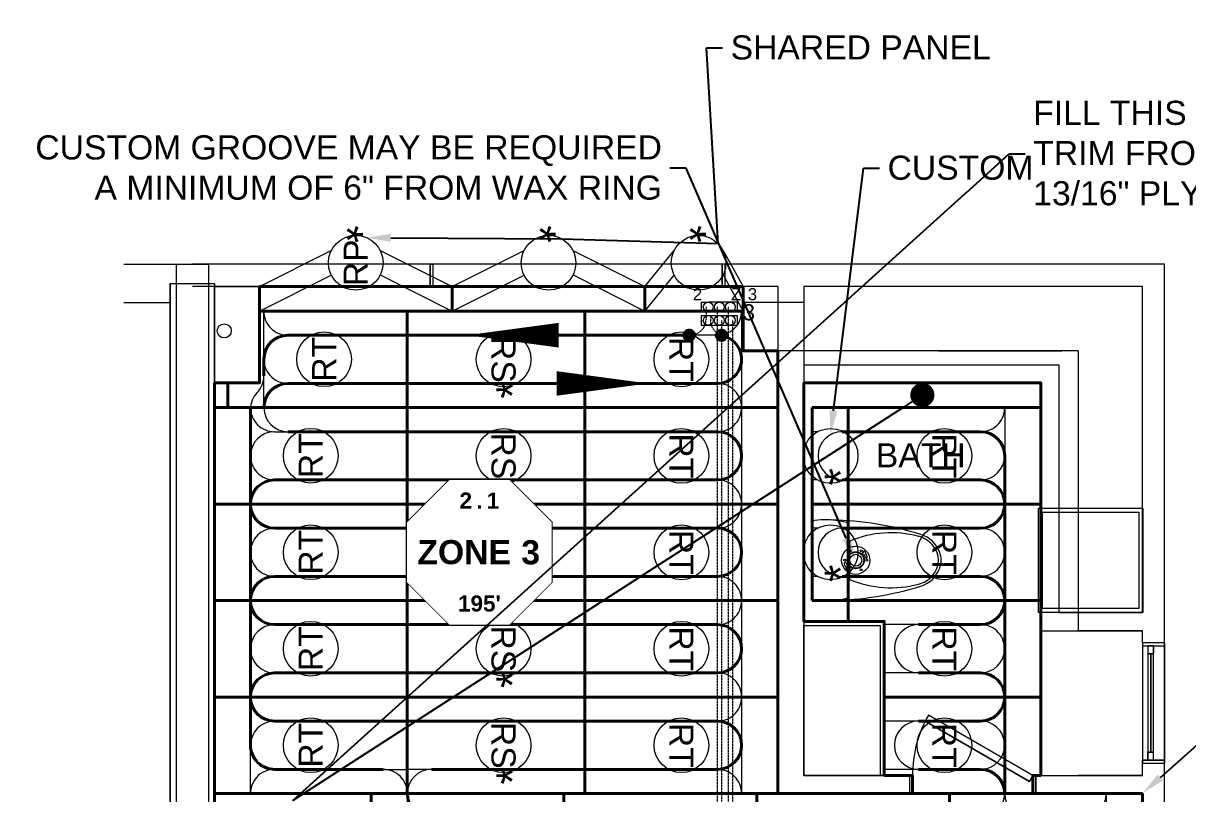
# Model space of a CAD drawing. Header units: inches. Extents: x -394 to 2550, y -2115 to -791.
# Drawn here: x 2055 to 2344.9, y -1260.4 to -1068.8 of the extents above; entities that cross this region are included whole.
import ezdxf
from ezdxf import colors
from ezdxf.entities.mleader import LeaderData, LeaderLine
from ezdxf.enums import TextEntityAlignment as Align
from ezdxf.math import Vec2, Vec3

# ---------------------------------------------------------------- set-up
doc = ezdxf.new("R2010")
doc.units = ezdxf.units.IN
doc.header["$MEASUREMENT"] = 0
doc.set_wipeout_variables(frame=1)
doc.linetypes.add('DASHED2', pattern=[0.375, 0.25, -0.125])
for name, color, linetype, lineweight in [('B_Walls', 7, 'Continuous', 13), ('R_Panel Text', 7, 'Continuous', 13), ('R_Plywood', 22, 'Continuous', 13), ('R_Straight', 204, 'Continuous', 15), ('R_Turn', 30, 'Continuous', 15), ('S_Panel Text', 7, 'Continuous', 13), ('T_Buried Point', 3, 'Continuous', 20), ('T_Buried Tubing', 3, 'DASHED2', 20), ('T_Custom Groove', 143, 'Continuous', 20), ('T_Manifold', 7, 'Continuous', 9), ('T_Tube Text', 7, 'Continuous', 13), ('T_Tubing', 6, 'Continuous', 40), ('W_Grooves', 7, 'Continuous', 5), ('W_Panel', 7, 'Continuous', 40)]:
    doc.layers.add(name, color=color, linetype=linetype, lineweight=lineweight)
for name, color, linetype in [('T_Loop Marker', 7, 'Continuous'), ('T_Return', 5, 'Continuous'), ('T_Supply', 1, 'Continuous')]:
    doc.layers.add(name, color=color, linetype=linetype)
doc.styles.add('Bold', font='arialbd.ttf')
doc.styles.get("Standard").update_dxf_attribs({"font": 'arial.ttf'})

# ---------------------------------------------------------------- blocks, each defined once
blk = doc.blocks.new('*U138')
at = {"layer": 'B_Walls', "color": 252}
for p, q in [((-2.34, 15.98), (-1.78, 15.49)), ((-2.06, 16.27), (-1.81, 16.31)), ((-1.49, 15.76), (-1.44, 15.96)), ((1.48, 12.06), (1.43, 11.86)), ((2.34, 11.84), (1.77, 12.33)), ((2.05, 11.55), (1.8, 11.51))]:
    blk.add_line(p, q, dxfattribs=at)
at = {"layer": 'B_Walls', "linetype": 'Continuous'}
for p, q in [((-9.31, 12), (9.31, 12)), ((4.78, 12.41), (-4.78, 12.41)), ((-9.81, 3), (9.81, 3))]:
    blk.add_line(p, q, dxfattribs=at)
at = {"layer": 'B_Walls'}
blk.add_lwpolyline([(-9.31, 12), (-9.82, 9.74), (-10.06, 7.54), (-10.06, 5.23), (-9.81, 3)], dxfattribs=at)
at = {"layer": 'B_Walls', "color": 252}
for centre, radius in [((0, 13.91), 3.5), ((-2.38, 15.29), 0.25), ((0, 13.91), 2.12), ((0, 13.91), 2), ((0, 13.91), 1.5), ((0, 16.66), 0.25), ((2.38, 15.29), 0.25), ((-2.38, 12.54), 0.25), ((2.38, 12.54), 0.25), ((0, 11.16), 0.25)]:
    blk.add_circle(centre, radius, dxfattribs=at)
at = {"layer": 'B_Walls'}
for centre, radius, start, end in [((0.54, 28), 7.27, 110.4524, 162.7523), ((0, 29.45), 5.72, 69.5476, 110.4524), ((-0.54, 28), 7.27, 17.2477, 69.5476), ((1.03, 27.69), 7.23, 133.1457, 165.2214), ((0, 28.79), 5.72, 46.8543, 133.1457), ((-1.03, 27.69), 7.23, 14.7786, 46.8543), ((70.97, 6.13), 81.02, 162.7523, 178.7776), ((19.92, 22.71), 26.76, 165.2214, 202.6263), ((-19.92, 22.71), 26.76, 337.3737, 14.7786), ((-70.97, 6.13), 81.02, 1.2224, 17.2477)]:
    blk.add_arc(centre, radius, start, end, dxfattribs=at)
at = {"layer": 'B_Walls', "color": 252}
for centre, radius, start, end in [((0, 13.91), 3.13, 131.1797, 138.5205), ((0, 13.92), 2.99, 106.4671, 127.0724), ((0, 13.91), 2.38, 128.8405, 138.5205), ((0, 13.91), 2.5, 106.6653, 125.0826), ((-0.79, 16.55), 0.25, 286.3637, 109.0193), ((-0.01, 13.91), 2.5, 286.6653, 305.0826), ((-0.01, 13.91), 2.38, 308.8405, 318.5205), ((-0.01, 13.91), 3.13, 311.1797, 318.5205), ((0.78, 11.27), 0.25, 106.3637, 289.0193), ((0, 13.9), 2.99, 286.4671, 307.0724)]:
    blk.add_arc(centre, radius, start, end, dxfattribs=at)
at = {"layer": 'B_Walls', "linetype": 'Continuous'}
for start, end in [(7.7399, 15.822), (350.5377, 7.7399)]:
    blk.add_arc((-10.5, 6.39), 20.59, start, end, dxfattribs=at)
blk = doc.blocks.new('R-Turn Panel Text')
at = {"layer": 'W_Panel'}
blk.add_text('RT', height=6, dxfattribs=at).set_placement((0, 0), align=Align.MIDDLE)
blk = doc.blocks.new('*U114')
at = {"layer": 'R_Turn'}
blk.add_circle((12.01, -24), 6.81, dxfattribs=at)
at = {"layer": 'W_Grooves'}
for p, q in [((0, -9), (24, -9)), ((6, -15), (6, -20.79)), ((18, -15), (18, -20.75)), ((6, -27.21), (6, -48)), ((18, -27.25), (18, -48))]:
    blk.add_line(p, q, dxfattribs=at)
for centre, radius, start, end in [((0.05, -14.95), 5.95, 70.8923, 90.5136), ((0.05, -14.95), 5.95, 48.421, 70.8923), ((0.05, -14.95), 5.95, 359.4886, 48.421), ((12, -15), 6, 131.8103, 180), ((12, -15), 6, 109.4712, 131.8103), ((12, -15), 6, 90, 109.4712), ((12, -15), 6, 0, 90), ((23.95, -14.95), 5.95, 89.4864, 180.5114)]:
    blk.add_arc(centre, radius, start, end, dxfattribs=at)
at = {"layer": 'W_Panel'}
for p, q in [((0, 0), (24, 0)), ((0, -48), (0, 0)), ((24, 0), (24, -48)), ((0, -48), (24, -48))]:
    blk.add_line(p, q, dxfattribs=at)
blk.add_blockref('R-Turn Panel Text', (12.01, -24), dxfattribs=at)
at = {"layer": 'W_Panel', "flags": 8}
blk.add_attdef('*', (20.59, -17.79), '', height=8, rotation=180, dxfattribs=at)
blk = doc.blocks.new('R-Turn Panel2')
at = {"layer": 'R_Turn'}
blk.add_circle((12.01, -24), 6.81, dxfattribs=at)
at = {"layer": 'W_Grooves'}
for p, q in [((0, -9), (24, -9)), ((6, -15), (6, -20.79)), ((18, -15), (18, -20.75)), ((6, -27.21), (6, -39)), ((18, -27.25), (18, -39))]:
    blk.add_line(p, q, dxfattribs=at)
for centre, radius, start, end in [((0.05, -14.95), 5.95, 70.8923, 90.5136), ((0.05, -14.95), 5.95, 48.421, 70.8923), ((0.05, -14.95), 5.95, 359.4886, 48.421), ((12, -15), 6, 131.8103, 180), ((12, -15), 6, 109.4712, 131.8103), ((12, -15), 6, 90, 109.4712), ((12, -15), 6, 0, 90), ((23.95, -14.95), 5.95, 89.4864, 180.5114)]:
    blk.add_arc(centre, radius, start, end, dxfattribs=at)
at = {"layer": 'W_Panel'}
for p, q in [((0, 0), (24, 0)), ((0, -48), (0, 0)), ((24, 0), (24, -39)), ((0, -48), (5.19, -48))]:
    blk.add_line(p, q, dxfattribs=at)
blk.add_lwpolyline([(5.19, -48), (5.19, -39), (24, -39)], dxfattribs=at)
blk.add_blockref('R-Turn Panel Text', (12.01, -24), dxfattribs=at)
at = {"layer": 'W_Panel', "flags": 8}
blk.add_attdef('*', (20.59, -17.79), '', height=8, rotation=180, dxfattribs=at)
blk = doc.blocks.new('R-Turn Panel1')
at = {"layer": 'R_Turn'}
blk.add_circle((12.01, -24), 6.81, dxfattribs=at)
at = {"layer": 'W_Grooves'}
for p, q in [((0, -9), (24, -9)), ((6, -15), (6, -20.79)), ((18, -15), (18, -20.75)), ((6, -27.21), (6, -39)), ((18, -27.25), (18, -39))]:
    blk.add_line(p, q, dxfattribs=at)
for centre, radius, start, end in [((0.05, -14.95), 5.95, 70.8923, 90.5136), ((0.05, -14.95), 5.95, 48.421, 70.8923), ((0.05, -14.95), 5.95, 359.4886, 48.421), ((12, -15), 6, 131.8103, 180), ((12, -15), 6, 109.4712, 131.8103), ((12, -15), 6, 90, 109.4712), ((12, -15), 6, 0, 90), ((23.95, -14.95), 5.95, 89.4864, 180.5114)]:
    blk.add_arc(centre, radius, start, end, dxfattribs=at)
at = {"layer": 'W_Panel'}
for p, q in [((0, 0), (19.5, 0)), ((0, -39), (0, 0)), ((24, -1.98), (24, -31.98)), ((0, -39), (19.5, -39))]:
    blk.add_line(p, q, dxfattribs=at)
for points in [[(24, -1.98), (19.5, -1.98), (19.5, 0)], [(19.5, -39), (19.5, -31.98), (24, -31.98)]]:
    blk.add_lwpolyline(points, dxfattribs=at)
blk.add_blockref('R-Turn Panel Text', (12.01, -24), dxfattribs=at)
at = {"layer": 'W_Panel', "flags": 8}
blk.add_attdef('*', (20.59, -17.79), '', height=8, rotation=180, dxfattribs=at)
blk = doc.blocks.new('R-Straight Panel Text')
at = {"layer": 'W_Panel'}
blk.add_text('RS', height=6, dxfattribs=at).set_placement((0, 0), align=Align.MIDDLE)
blk = doc.blocks.new('*U115')
at = {"layer": 'R_Straight'}
blk.add_circle((12.01, 24), 6.81, dxfattribs=at)
at = {"layer": 'W_Grooves'}
for p, q in [((6, 48), (6, 27.21)), ((18, 48), (18, 27.25)), ((6, 20.79), (6, 0)), ((18, 20.75), (18, 0))]:
    blk.add_line(p, q, dxfattribs=at)
at = {"layer": 'W_Panel'}
for p, q in [((0, 48), (24, 48)), ((0, 48), (0, 0)), ((24, 48), (24, 0)), ((0, 0), (24, 0))]:
    blk.add_line(p, q, dxfattribs=at)
blk.add_blockref('R-Straight Panel Text', (12.01, 24), dxfattribs=at)
at = {"layer": 'W_Panel', "flags": 8}
blk.add_attdef('*', (21.76, 30.21), '', height=8, rotation=180, dxfattribs=at)
blk = doc.blocks.new('*U169')
at = {"layer": 'R_Straight'}
blk.add_circle((12.01, 24), 6.81, dxfattribs=at)
at = {"layer": 'W_Grooves'}
for p, q in [((6, 44.27), (6, 27.21)), ((18, 44.27), (18, 27.25)), ((6, 20.79), (6, 0)), ((18, 20.75), (18, 0))]:
    blk.add_line(p, q, dxfattribs=at)
at = {"layer": 'W_Panel'}
for p, q in [((0, 44.27), (24, 44.27)), ((0, 44.27), (0, 0)), ((24, 44.27), (24, 0)), ((0, 0), (24, 0))]:
    blk.add_line(p, q, dxfattribs=at)
blk.add_blockref('R-Straight Panel Text', (12.01, 24), dxfattribs=at)
at = {"layer": 'W_Panel', "flags": 8}
blk.add_attdef('*', (21.76, 30.21), '', height=8, rotation=180, dxfattribs=at)
blk = doc.blocks.new('R-Turn Panel6')
at = {"layer": 'R_Turn'}
blk.add_circle((12.01, -24), 6.81, dxfattribs=at)
at = {"layer": 'W_Grooves'}
for p, q in [((0, -9), (24, -9)), ((6, -15), (6, -20.79)), ((18, -15), (18, -20.75)), ((6, -27.21), (6, -44.67)), ((18, -27.25), (18, -44.67))]:
    blk.add_line(p, q, dxfattribs=at)
for centre, radius, start, end in [((0.05, -14.95), 5.95, 70.8923, 90.5136), ((0.05, -14.95), 5.95, 48.421, 70.8923), ((0.05, -14.95), 5.95, 359.4886, 48.421), ((12, -15), 6, 131.8103, 180), ((12, -15), 6, 109.4712, 131.8103), ((12, -15), 6, 90, 109.4712), ((12, -15), 6, 0, 90), ((23.95, -14.95), 5.95, 89.4864, 180.5114)]:
    blk.add_arc(centre, radius, start, end, dxfattribs=at)
at = {"layer": 'W_Panel'}
for p, q in [((0, 0), (6.14, 0)), ((0, -44.67), (0, 0)), ((24, -7.87), (24, -44.67)), ((24, -44.67), (0, -44.67))]:
    blk.add_line(p, q, dxfattribs=at)
blk.add_lwpolyline([(24, -7.87), (6.14, -7.87), (6.14, 0)], dxfattribs=at)
blk.add_blockref('R-Turn Panel Text', (12.01, -24), dxfattribs=at)
at = {"layer": 'W_Panel', "flags": 8}
blk.add_attdef('*', (20.59, -17.79), '', height=8, rotation=180, dxfattribs=at)
blk = doc.blocks.new('*U155')
at = {"color": 1, "lineweight": 9}
for p, q in [((0, 0), (2.05, 0)), ((0, 0), (0, -2.43)), ((9, 0), (9, -2.42)), ((0, -2.43), (9, -2.42))]:
    blk.add_line(p, q, dxfattribs=at)
at = {"color": 1}
for p, q in [((9, 0), (4.64, 0)), ((4.64, 0), (4.64, 0)), ((4.64, 0), (2.05, 0)), ((2.05, 0), (2.05, 0))]:
    blk.add_line(p, q, dxfattribs=at)
at = {"color": 5, "lineweight": 9}
for p, q in [((0, -3.36), (8.98, -3.36)), ((0, -3.36), (0, -5.79)), ((0, -5.79), (8.98, -5.79)), ((8.98, -3.36), (8.98, -5.79))]:
    blk.add_line(p, q, dxfattribs=at)
at = {"color": 3, "lineweight": 9}
for points in [[(1.26, -1.21), (1.26, -1.21)], [(4.01, -1.21), (4.01, -1.21)], [(6.76, -1.21), (6.76, -1.21)], [(2.33, -4.58), (2.33, -4.58)], [(5.08, -4.58), (5.08, -4.58)], [(7.83, -4.57), (7.83, -4.57)]]:
    blk.add_lwpolyline(points, dxfattribs=at)
at = {"color": 1}
for centre in [(7.29, -1.21), (1.79, -1.21), (4.54, -1.21)]:
    blk.add_circle(centre, 1.21, dxfattribs=at)
at = {"color": 5}
for centre in [(1.79, -4.58), (4.54, -4.58), (7.29, -4.57)]:
    blk.add_circle(centre, 1.21, dxfattribs=at)
at = {"color": 6}
blk.add_text('Z:', height=3, dxfattribs=at).set_placement((7.48, 0.46))
at = {"color": 83}
blk.add_attdef('MAN#', (-2.02, 0.46), '', height=3, dxfattribs=at)
at = {"color": 6}
blk.add_attdef('ZONE', (11.65, 0.46), '', height=3, dxfattribs=at)
at = {"color": 0, "flags": 1}
blk.add_attdef('GPM', text='', height=4, dxfattribs=at).set_placement((-3.63, -2.87), align=Align.MIDDLE_RIGHT)
at = {"color": 0}
blk.add_attdef('PORTS', (10.35, -4.55), '', height=4, dxfattribs=at)
blk = doc.blocks.new('MARKER')
at = {"layer": 'T_Loop Marker'}
blk.add_lwpolyline([(25.46, 36), (10.54, 36), (0, 25.46), (0, 10.54), (10.54, 0), (25.46, 0), (36, 10.54), (36, 25.46)], close=True, dxfattribs=at)
at = {"layer": 'T_Loop Marker', "style": 'Bold', "flags": 1}
for tag, p in [('ROOM', (17.52, -3.66)), ('LENGTH', (18, -12.74)), ('LENGTH_ADD', (18, -18.74))]:
    blk.add_attdef(tag, text='', height=4, dxfattribs=at).set_placement(p, align=Align.MIDDLE_CENTER)
blk.add_wipeout([(25.46, 36), (10.54, 36), (0, 25.46), (0, 10.54), (10.54, 0), (25.46, 0), (36, 10.54), (36, 25.46)]).dxf.layer = 'T_Loop Marker'
at = {"layer": 'T_Loop Marker', "insert": (18, 30.84), "char_height": 4, "width": 4.1485, "attachment_point": 5}
blk.add_mtext('{\\fArial|b1|i0|c0|p34;.}', dxfattribs=at)
at = {"layer": 'T_Loop Marker', "insert": (25.83, 18), "char_height": 6, "attachment_point": 6, "style": 'Bold'}
blk.add_mtext_dynamic_manual_height_columns('ZONE', width=6.1304, gutter_width=30, heights=[0], dxfattribs=at)
at = {"layer": 'T_Loop Marker', "style": 'Bold'}
for tag, p in [('MANIFOLD', (14.61, 30.87)), ('LOOP', (21.36, 30.87)), ('LENGTH_DISPLAY', (18, 5.26))]:
    blk.add_attdef(tag, text='', height=4, dxfattribs=at).set_placement(p, align=Align.MIDDLE_CENTER)
blk.add_attdef('ZONE', text='', height=6, dxfattribs=at).set_placement((28.42, 18), align=Align.MIDDLE_LEFT)
blk = doc.blocks.new('ASTERISK')
blk.add_text('*', height=7.97, rotation=180).set_placement((2.37, 6.49))
blk = doc.blocks.new('*U157')
at = {"layer": 'R_Straight'}
blk.add_circle((12.01, 4.6), 6.81, dxfattribs=at)
at = {"layer": 'W_Grooves'}
for p, q in [((6, 8.95), (6, 7.8)), ((18, 8.95), (18, 7.84)), ((6, 1.39), (6, 0)), ((18, 1.35), (18, 0))]:
    blk.add_line(p, q, dxfattribs=at)
at = {"layer": 'W_Panel'}
for p, q in [((0, 8.95), (24.01, 8.95)), ((0, 8.95), (0, 0)), ((24.01, 8.95), (24.01, 0)), ((0, 0), (24.01, 0))]:
    blk.add_line(p, q, dxfattribs=at)
blk.add_blockref('ASTERISK', (17.03, 4.61), dxfattribs=at)
blk = doc.blocks.new('WB-R Plywood Text')
at = {"layer": 'W_Panel'}
blk.add_text('RP', height=6, dxfattribs=at).set_placement((0, 0), align=Align.MIDDLE)
blk = doc.blocks.new('*U160')
at = {"layer": 'R_Plywood'}
for p, q in [((-24, 0), (-15.04, -17.91)), ((-17.86, 0), (-8.95, -17.91)), ((-15, -30.11), (-24, -48)), ((-8.95, -30.09), (-17.86, -48))]:
    blk.add_line(p, q, dxfattribs=at)
blk.add_circle((-11.99, -24), 6.81, dxfattribs=at)
at = {"layer": 'W_Panel'}
for p, q in [((-24, 0), (-17.86, 0)), ((-24, 0), (-24, -48)), ((-17.86, 0), (-17.86, -48)), ((-24, -48), (-17.86, -48))]:
    blk.add_line(p, q, dxfattribs=at)
blk.add_blockref('WB-R Plywood Text', (-11.99, -24), dxfattribs=at)
at = {"layer": 'W_Panel', "flags": 8}
blk.add_attdef('*', (-2.71, -17.79), '', height=8, rotation=180, dxfattribs=at)
blk = doc.blocks.new('*U161')
at = {"layer": 'R_Plywood'}
for p, q in [((-24, 0), (-15.04, -17.91)), ((-17.86, 0), (-8.95, -17.91)), ((-15, -30.11), (-24, -48)), ((-8.95, -30.09), (-17.86, -48))]:
    blk.add_line(p, q, dxfattribs=at)
blk.add_circle((-11.99, -24), 6.81, dxfattribs=at)
at = {"layer": 'W_Panel'}
for p, q in [((-24, 0), (-17.86, 0)), ((-24, 0), (-24, -48)), ((-17.86, 0), (-17.86, -48)), ((-24, -48), (-17.86, -48))]:
    blk.add_line(p, q, dxfattribs=at)
blk.add_blockref('ASTERISK', (-5.04, -24.32), dxfattribs=at)
blk = doc.blocks.new('*U162')
at = {"layer": 'R_Plywood'}
for p, q in [((-24, -10.62), (-15.04, -17.91)), ((-17.86, -10.62), (-8.95, -17.91)), ((-15, -30.11), (-24, -35.06)), ((-8.95, -30.09), (-17.86, -35.06))]:
    blk.add_line(p, q, dxfattribs=at)
blk.add_circle((-11.99, -24), 6.81, dxfattribs=at)
at = {"layer": 'W_Panel'}
for p, q in [((-24, -10.62), (-17.86, -10.62)), ((-24, -10.62), (-24, -35.06)), ((-17.86, -10.62), (-17.86, -35.06)), ((-24, -35.06), (-17.86, -35.06))]:
    blk.add_line(p, q, dxfattribs=at)
blk.add_blockref('ASTERISK', (-5.04, -24.32), dxfattribs=at)
blk = doc.blocks.new('_Dot')
at = {"color": 0, "linetype": 'ByBlock', "lineweight": -2}
blk.add_line((-0.5, 0), (-1, 0), dxfattribs=at)
at = {"color": 0, "linetype": 'ByBlock', "const_width": 0.5}
blk.add_lwpolyline([(-0.25, 0, 1), (0.25, 0, 1)], format="xyb", close=True, dxfattribs=at)
blk = doc.blocks.new('R-Turn Panel9')
at = {"layer": 'R_Turn'}
blk.add_circle((12.01, -24), 6.81, dxfattribs=at)
at = {"layer": 'W_Grooves'}
for p, q in [((0, -9), (24, -9)), ((6, -15), (6, -20.79)), ((18, -15), (18, -20.75)), ((6, -27.21), (6, -48)), ((18, -27.25), (18, -48))]:
    blk.add_line(p, q, dxfattribs=at)
for centre, radius, start, end in [((0.05, -14.95), 5.95, 70.8923, 90.5136), ((0.05, -14.95), 5.95, 48.421, 70.8923), ((0.05, -14.95), 5.95, 359.4886, 48.421), ((12, -15), 6, 131.8103, 180), ((12, -15), 6, 109.4712, 131.8103), ((12, -15), 6, 90, 109.4712), ((12, -15), 6, 0, 90), ((23.95, -14.95), 5.95, 89.4864, 180.5114)]:
    blk.add_arc(centre, radius, start, end, dxfattribs=at)
at = {"layer": 'W_Panel'}
for p, q in [((9.86, 0), (24, 0)), ((24, 0), (24, -48)), ((0, -48), (0, -8.64)), ((0, -48), (24, -48))]:
    blk.add_line(p, q, dxfattribs=at)
blk.add_blockref('R-Turn Panel Text', (12.01, -24), dxfattribs=at)
at = {"layer": 'W_Panel', "flags": 8}
blk.add_attdef('*', (20.59, -17.79), '', height=8, rotation=180, dxfattribs=at)
blk = doc.blocks.new('LS')
at = {"layer": 'T_Supply'}
blk.add_lwpolyline([(0, 0, 0, 4.08, 0), (15.19, 0, 4.08, 4.08, 0)], format="xyseb", dxfattribs=at)
blk = doc.blocks.new('*U148')
at = {"layer": 'T_Supply', "xscale": 1.5, "yscale": 1.5, "zscale": 1.5}
blk.add_blockref('LS', (0, 0), dxfattribs=at)
blk = doc.blocks.new('LR')
at = {"layer": 'T_Return'}
blk.add_lwpolyline([(0, 0, 0, 4.08, 0), (15.19, 0, 4.08, 4.08, 0)], format="xyseb", dxfattribs=at)
blk = doc.blocks.new('*U151')
at = {"layer": 'T_Return', "xscale": 1.5, "yscale": 1.5, "zscale": 1.5}
blk.add_blockref('LR', (0, 0), dxfattribs=at)
blk = doc.blocks.new('Bury Point')
at = {"layer": 'T_Buried Tubing'}
h = blk.add_hatch(color=256, dxfattribs=at)
edge = h.paths.add_edge_path()
edge.add_arc((0, 0), 1.5, 0, 360)
blk.add_circle((0, 0), 1.5, dxfattribs=at)

msp = doc.modelspace()

# ---------------------------------------------------------------- hatches: boundary and pattern name
at = {"layer": 'B_Walls'}
msp.add_hatch(color=256, dxfattribs=at).paths.add_polyline_path([(2110.23, -1158.49), (2110.18, -1158.4), (2110.27, -1158.45)])

# ---------------------------------------------------------------- linework, layer by layer
for p, q in [((2079.99, -1128.75), (2097.09, -1128.75)), ((2093.09, -1128.75), (2101.09, -1128.75)), ((2093.09, -1560.42), (2093.09, -1128.75)), ((2093.09, -1128.75), (2101.09, -1128.75)), ((2093.09, -1560.42), (2093.09, -1128.75)), ((2156.24, -1128.75), (2097.09, -1128.75)), ((2101.09, -1128.75), (2101.09, -1560.42)), ((2101.09, -1128.75), (2101.09, -1560.42)), ((2229.74, -1128.75), (2156.24, -1128.75)), ((2156.24, -1128.75), (2156.99, -1128.75)), ((2156.99, -1128.75), (2156.24, -1128.75)), ((2156.24, -1128.75), (2156.24, -1134.25)), ((2156.24, -1134.25), (2156.24, -1128.75)), ((2156.99, -1134.25), (2156.99, -1128.75)), ((2156.99, -1134.25), (2156.99, -1128.75)), ((2229.74, -1128.75), (2228.99, -1128.75)), ((2228.99, -1134.25), (2228.99, -1128.75)), ((2229.74, -1128.75), (2228.99, -1128.75)), ((2228.99, -1128.75), (2228.99, -1134.25)), ((2339.09, -1128.75), (2229.74, -1128.75)), ((2229.74, -1134.25), (2229.74, -1128.75)), ((2229.74, -1134.25), (2229.74, -1128.75)), ((2339.09, -1222.89), (2339.09, -1128.75)), ((2091.54, -1133.5), (2102.54, -1133.5)), ((2091.54, -1560.42), (2091.54, -1133.5)), ((2091.54, -1133.5), (2091.54, -1560.42)), ((2102.54, -1133.5), (2102.54, -1554.92)), ((2102.54, -1133.5), (2102.54, -1478.17)), ((2156.24, -1134.25), (2097.09, -1134.25)), ((2102.54, -1158.25), (2102.54, -1134.25)), ((2102.54, -1134.25), (2113.74, -1134.25)), ((2113.74, -1134.25), (2113.74, -1142.57)), ((2229.74, -1134.25), (2156.24, -1134.25)), ((2156.24, -1134.25), (2156.99, -1134.25)), ((2156.24, -1134.25), (2156.99, -1134.25)), ((2229.74, -1134.25), (2228.99, -1134.25)), ((2228.99, -1134.25), (2229.74, -1134.25)), ((2242.81, -1134.25), (2229.74, -1134.25)), ((2234.18, -1134.25), (2234.18, -1138.25)), ((2234.18, -1135.25), (2234.18, -1150.25)), ((2242.81, -1134.25), (2242.81, -1260.39)), ((2249.31, -1134.25), (2249.31, -1255.89)), ((2333.59, -1134.25), (2249.31, -1134.25)), ((2333.59, -1215.39), (2333.59, -1134.25)), ((2079.99, -1138.25), (2091.54, -1138.25)), ((2249.31, -1138.25), (2234.18, -1138.25)), ((2113.74, -1142.57), (2113.74, -1142.57)), ((2113.74, -1142.57), (2113.74, -1158.25)), ((2317.59, -1150.25), (2234.18, -1150.25)), ((2282.81, -1150.25), (2313.51, -1150.25)), ((2317.59, -1150.25), (2317.59, -1219.89)), ((2249.31, -1153.75), (2312.81, -1153.75)), ((2312.81, -1153.75), (2312.81, -1215.39)), ((2113.74, -1158.25), (2102.54, -1158.25)), ((2110.23, -1158.49), (2110.18, -1158.4)), ((2110.18, -1158.4), (2110.27, -1158.45)), ((2110.27, -1158.45), (2110.23, -1158.49)), ((2249.31, -1158.25), (2308.31, -1158.25)), ((2308.31, -1158.25), (2308.31, -1219.89)), ((2307.71, -1189.4), (2333.71, -1189.4)), ((2307.71, -1215.4), (2307.71, -1189.4)), ((2307.71, -1189.4), (2333.71, -1189.4)), ((2307.71, -1215.4), (2307.71, -1189.4)), ((2308.71, -1190.4), (2332.71, -1190.4)), ((2308.71, -1214.4), (2308.71, -1190.4)), ((2332.71, -1190.4), (2332.71, -1214.4)), ((2333.71, -1189.4), (2333.71, -1215.4)), ((2333.71, -1189.4), (2333.71, -1215.4)), ((2332.71, -1214.4), (2308.71, -1214.4)), ((2249.31, -1217.58), (2269.31, -1217.58)), ((2269.31, -1217.58), (2269.31, -1255.89)), ((2333.71, -1215.4), (2307.71, -1215.4)), ((2333.71, -1215.4), (2307.71, -1215.4)), ((2312.81, -1215.39), (2333.59, -1215.39)), ((2249.31, -1255.89), (2249.31, -1218.58)), ((2249.31, -1218.58), (2268.31, -1218.58)), ((2268.31, -1218.58), (2268.31, -1255.89)), ((2308.31, -1219.89), (2333.59, -1219.89)), ((2308.31, -1219.89), (2308.31, -1255.89)), ((2333.59, -1219.89), (2317.59, -1219.89)), ((2333.59, -1222.89), (2333.59, -1219.89)), ((2333.59, -1222.89), (2333.59, -1252.89)), ((2333.59, -1222.89), (2333.59, -1223.64)), ((2333.59, -1222.89), (2333.59, -1223.64)), ((2339.09, -1222.89), (2333.59, -1222.89)), ((2339.09, -1222.89), (2339.09, -1252.89)), ((2339.09, -1222.89), (2339.09, -1223.64)), ((2339.09, -1223.64), (2339.09, -1222.89)), ((2333.59, -1223.64), (2339.09, -1223.64)), ((2333.59, -1223.64), (2339.09, -1223.64)), ((2334.96, -1223.64), (2334.96, -1225.64)), ((2334.96, -1223.64), (2334.96, -1225.64)), ((2336.34, -1223.64), (2334.96, -1223.64)), ((2334.96, -1223.64), (2336.34, -1223.64)), ((2334.96, -1225.64), (2334.96, -1250.14)), ((2336.34, -1225.64), (2334.96, -1225.64)), ((2334.96, -1225.64), (2336.34, -1225.64)), ((2334.96, -1225.64), (2336.34, -1225.64)), ((2335.62, -1225.64), (2335.62, -1250.14)), ((2335.62, -1225.64), (2335.62, -1250.14)), ((2335.67, -1225.64), (2335.62, -1225.64)), ((2335.67, -1225.64), (2335.67, -1250.14)), ((2335.67, -1250.14), (2335.67, -1225.64)), ((2336.34, -1223.64), (2336.34, -1225.64)), ((2336.34, -1225.64), (2336.34, -1223.64)), ((2336.34, -1250.14), (2336.34, -1225.64)), ((2280.36, -1240.89), (2279.48, -1242.41)), ((2280.36, -1240.89), (2279.48, -1242.41)), ((2305.46, -1257.41), (2279.48, -1242.41)), ((2279.48, -1242.41), (2305.46, -1257.41)), ((2306.34, -1255.89), (2280.36, -1240.89)), ((2306.34, -1255.89), (2280.36, -1240.89)), ((2333.59, -1252.89), (2333.59, -1252.14)), ((2333.59, -1252.14), (2339.09, -1252.14)), ((2333.59, -1252.14), (2333.59, -1252.89)), ((2339.09, -1252.14), (2333.59, -1252.14)), ((2334.96, -1250.14), (2336.34, -1250.14)), ((2334.96, -1252.14), (2334.96, -1250.14)), ((2334.96, -1250.14), (2336.34, -1250.14)), ((2334.96, -1250.14), (2334.96, -1252.14)), ((2336.34, -1250.14), (2334.96, -1250.14)), ((2334.96, -1252.14), (2336.34, -1252.14)), ((2334.96, -1252.14), (2336.34, -1252.14)), ((2335.62, -1250.14), (2335.67, -1250.14)), ((2336.34, -1252.14), (2336.34, -1250.14)), ((2336.34, -1252.14), (2336.34, -1250.14)), ((2339.09, -1252.89), (2339.09, -1252.14)), ((2339.09, -1252.89), (2339.09, -1252.14)), ((2333.59, -1255.89), (2333.59, -1252.89)), ((2333.59, -1252.89), (2339.09, -1252.89)), ((2339.09, -1336.66), (2339.09, -1252.89)), ((2249.31, -1255.89), (2275.59, -1255.89)), ((2268.31, -1255.89), (2249.31, -1255.89)), ((2269.31, -1255.89), (2249.31, -1255.89)), ((2275.59, -1255.89), (2276.34, -1255.89)), ((2276.34, -1255.89), (2275.59, -1255.89)), ((2275.59, -1255.89), (2275.59, -1260.39)), ((2275.59, -1255.89), (2275.59, -1260.39)), ((2276.34, -1255.89), (2276.34, -1260.39)), ((2276.34, -1260.39), (2276.34, -1255.89)), ((2306.34, -1255.89), (2305.46, -1257.41)), ((2305.46, -1257.41), (2306.34, -1255.89)), ((2307.09, -1255.89), (2306.34, -1255.89)), ((2306.34, -1255.89), (2306.34, -1260.39)), ((2307.09, -1255.89), (2306.34, -1255.89)), ((2306.34, -1255.89), (2306.34, -1260.39)), ((2307.09, -1255.89), (2333.59, -1255.89)), ((2307.09, -1260.39), (2307.09, -1255.89)), ((2307.09, -1255.89), (2307.09, -1260.39)), ((2333.59, -1255.89), (2317.59, -1255.89)), ((2242.81, -1260.39), (2275.59, -1260.39)), ((2275.59, -1260.39), (2276.34, -1260.39)), ((2275.59, -1260.39), (2276.34, -1260.39)), ((2307.09, -1260.39), (2306.34, -1260.39)), ((2306.34, -1260.39), (2307.09, -1260.39)), ((2307.09, -1260.39), (2333.59, -1260.39)), ((2333.59, -1336.66), (2333.59, -1260.39))]:
    msp.add_line(p, q, dxfattribs=at)
at = {"layer": 'B_Walls', "extrusion": (0, 0, -1)}
for p, q in [((2333.59, -1222.89), (2333.59, -1252.89)), ((2339.09, -1222.89), (2333.59, -1222.89)), ((2339.09, -1252.89), (2339.09, -1222.89)), ((2333.59, -1252.89), (2339.09, -1252.89))]:
    msp.add_line(p, q, dxfattribs=at)
at = {"layer": 'B_Walls'}
msp.add_circle((2104.99, -1145.32), 1.75, dxfattribs=at)
msp.add_circle((2104.99, -1145.32), 1.75, dxfattribs=at)
msp.add_arc((2306.34, -1255.89), 30, 150, 180, dxfattribs=at)
at = {"layer": 'T_Custom Groove'}
for centre, start, end in [((2108.87, -1156.51), 316.2731, 0), ((2117.54, -1164.81), 136.2731, 180), ((2120.87, -1164.39), 180, 270), ((2258.85, -1176.39), 90, 270), ((2258.85, -1200.39), 90, 270), ((2277.85, -1224.39), 90, 270), ((2277.85, -1248.39), 90, 270), ((2144.59, -1260.39), 359.4964, 89.9981), ((2156.59, -1260.39), 90, 180), ((2293.31, -1260.39), 270, 0), ((2305.31, -1260.39), 180, 270)]:
    msp.add_arc(centre, 6, start, end, dxfattribs=at)
at = {"layer": 'T_Tubing', "color": 116}
for p, q in [((2120.87, -1146.39), (2220.96, -1146.39)), ((2114.87, -1156.51), (2114.87, -1152.39)), ((2227.81, -1158.39), (2120.87, -1158.39)), ((2111.54, -1248.39), (2111.54, -1164.81)), ((2120.87, -1170.39), (2227.81, -1170.39)), ((2258.85, -1170.39), (2293.31, -1170.39)), ((2299.31, -1176.39), (2299.31, -1260.39)), ((2227.81, -1182.39), (2117.54, -1182.39)), ((2293.31, -1182.39), (2258.85, -1182.39)), ((2117.54, -1194.39), (2227.81, -1194.39)), ((2258.85, -1194.39), (2293.31, -1194.39)), ((2227.81, -1206.39), (2117.54, -1206.39)), ((2293.31, -1206.39), (2258.85, -1206.39)), ((2117.54, -1218.39), (2227.81, -1218.39)), ((2277.85, -1218.39), (2293.31, -1218.39)), ((2227.81, -1230.39), (2117.54, -1230.39)), ((2293.31, -1230.39), (2277.85, -1230.39)), ((2117.54, -1242.39), (2227.81, -1242.39)), ((2277.85, -1242.39), (2293.31, -1242.39)), ((2144.59, -1254.39), (2117.58, -1254.39)), ((2227.81, -1254.39), (2156.59, -1254.39)), ((2293.31, -1254.39), (2277.85, -1254.39)), ((2150.59, -1260.39), (2150.59, -1260.39)), ((2299.31, -1260.39), (2299.31, -1260.39))]:
    msp.add_line(p, q, dxfattribs=at)
for centre, start, end in [((2120.87, -1152.39), 90, 180), ((2227.81, -1152.39), 270, 77.028), ((2120.87, -1164.39), 90, 180), ((2227.81, -1176.39), 270, 90), ((2293.31, -1176.39), 0, 90), ((2117.54, -1188.39), 90, 270), ((2293.31, -1188.39), 270, 90), ((2227.81, -1200.39), 270, 90), ((2117.54, -1212.39), 90, 270), ((2293.31, -1212.39), 270, 90), ((2227.81, -1224.39), 270, 90), ((2117.54, -1236.39), 90, 270), ((2293.31, -1236.39), 270, 90), ((2227.81, -1248.39), 270, 90), ((2117.54, -1248.39), 180.0011, 270.4149), ((2293.31, -1260.39), 0, 90), ((2156.59, -1260.39), 180, 270)]:
    msp.add_arc(centre, 6, start, end, dxfattribs=at)
at = {"layer": 'W_Panel'}
msp.add_lwpolyline([(2102.54, -1260.39), (2141.59, -1260.39), (2141.59, -1263.92), (2102.54, -1263.92)], close=True, dxfattribs=at)

# ---------------------------------------------------------------- block references
at = {"layer": 'B_Walls', "rotation": 270}
msp.add_blockref('*U138', (2248.31, -1202.38), dxfattribs=at)
at = {"layer": 'T_Manifold', "lineweight": 20}
msp.add_blockref('*U155', (2223.7, -1138.14), dxfattribs=at).add_auto_attribs({'ZONE': '3', 'MAN#': '2', 'PORTS': '3'})
at = {"layer": 'W_Panel'}
for name, p, rotation in [('R-Turn Panel6', (2105.87, -1164.39), 90), ('R-Turn Panel9', (2242.81, -1140.39), 270), ('*U114', (2102.54, -1188.39), 90), ('*U114', (2242.81, -1164.39), 270), ('*U114', (2308.31, -1164.39), 270), ('*U114', (2102.54, -1212.39), 90), ('*U114', (2242.81, -1188.39), 270), ('*U114', (2308.31, -1188.39), 270), ('*U114', (2102.54, -1236.39), 90), ('*U114', (2242.81, -1212.39), 270), ('R-Turn Panel2', (2308.31, -1212.39), 270), ('*U114', (2102.54, -1260.39), 90), ('*U114', (2242.81, -1236.39), 270), ('R-Turn Panel1', (2308.31, -1236.39), 270), ('*U114', (2141.59, -1284.39), 90), ('*U115', (2189.59, -1260.39), 270), ('*U115', (2237.59, -1260.39), 270), ('*U114', (2333.59, -1260.39), 270)]:
    msp.add_blockref(name, p, dxfattribs=dict(at, rotation=rotation))
ref = msp.add_blockref('*U169', (2150.54, -1140.39), dxfattribs=dict(at, rotation=270))
ref.add_attrib('*', '*', (2180.75, -1162.15), dxfattribs={"height": 8, "rotation": 90})
ref = msp.add_blockref('*U169', (2150.54, -1164.39), dxfattribs=dict(at, rotation=270))
ref.add_attrib('*', '*', (2180.75, -1186.15), dxfattribs={"height": 8, "rotation": 90})
ref = msp.add_blockref('*U169', (2150.54, -1188.39), dxfattribs=dict(at, rotation=270))
ref.add_attrib('*', '*', (2180.75, -1210.15), dxfattribs={"height": 8, "rotation": 90})
ref = msp.add_blockref('*U169', (2150.54, -1212.39), dxfattribs=dict(at, rotation=270))
ref.add_attrib('*', '*', (2180.75, -1234.15), dxfattribs={"height": 8, "rotation": 90})
ref = msp.add_blockref('*U169', (2150.54, -1236.39), dxfattribs=dict(at, rotation=270))
ref.add_attrib('*', '*', (2180.75, -1258.15), dxfattribs={"height": 8, "rotation": 90})

# ---------------------------------------------------------------- texts
at = {"layer": 'B_Walls'}
msp.add_text('BATH', height=6, dxfattribs=at).set_placement((2267.23, -1179.27))

# ---------------------------------------------------------------- next in the draw order: block references
at = {"layer": 'T_Tubing'}
msp.add_blockref('MARKER', (2150.54, -1218.39), dxfattribs=at).add_auto_attribs({'LENGTH_DISPLAY': "195'", 'LOOP': '1', 'MANIFOLD': '2', 'ZONE': '3'})

# ---------------------------------------------------------------- next in the draw order: leaders
at = {"layer": 'T_Tube Text'}
ml = msp.add_multileader_mtext('Standard', dxfattribs=at)
ml.set_content('CUSTOM GROOVE TYP.', color=256)
ml.set_leader_properties()
ml.build(insert=Vec2(0, 0))
ml.multileader.update_dxf_attribs({"text_left_attachment_type": 2, "text_right_attachment_type": 2, "dogleg_length": 4, "arrow_head_size": 6})
ctx = ml.context
ctx.base_point, ctx.char_height, ctx.arrow_head_size, ctx.plane_origin = Vec3(2268.15, -1104.83), 6, 6, Vec3(2360.85, -1105.99)
ctx.left_attachment, ctx.right_attachment = 2, 2
notes = []
notes.append((ctx, [(1, (1, 1, 0), (2264.15, -1104.83), (1, 0), 4, [(0, [(2255.94, -1171.14)], 0, [])])]))
ctx.mtext.insert, ctx.mtext.flow_direction = Vec3(2270.15, -1101.72), 5
ctx.mtext.has_bg_fill, ctx.mtext.bg_color, ctx.mtext.bg_scale_factor, ctx.mtext.bg_transparency, ctx.mtext.use_window_bg_color = 1, -1023410167, 1.5, 0, 1
for ctx, leaders in notes:
    for number, flags, end, landing, length, lines in leaders:
        leader = LeaderData()
        leader.index, (leader.has_last_leader_line, leader.has_dogleg_vector, leader.attachment_direction) = number, flags
        leader.last_leader_point, leader.dogleg_vector, leader.dogleg_length = Vec3(end), Vec3(landing), length
        for number, points, colour, breaks in lines:
            line = LeaderLine()
            line.index, line.vertices, line.color, line.breaks = number, Vec3.list(points), colors.encode_raw_color(colour), breaks
            leader.lines.append(line)
        ctx.leaders.append(leader)

# ---------------------------------------------------------------- next in the draw order: leaders
ml = msp.add_multileader_mtext('Standard', dxfattribs=at)
ml.set_content('CUSTOM GROOVE MAY BE REQUIRED\\PA MINIMUM OF 6" FROM WAX RING', color=256)
ml.set_leader_properties()
ml.build(insert=Vec2(0, 0))
ml.multileader.update_dxf_attribs({"text_left_attachment_type": 2, "text_right_attachment_type": 2, "dogleg_length": 4, "arrow_head_size": 6})
ctx = ml.context
ctx.base_point, ctx.char_height, ctx.arrow_head_size, ctx.plane_origin = Vec3(2056.82, -1104.83), 6, 6, Vec3(2028.73, -1186.57)
ctx.left_attachment, ctx.right_attachment, ctx.text_align_type = 2, 2, 2
notes = []
notes.append((ctx, [(1, (1, 1, 0), (2219.97, -1104.83), (-1, 0), 4, [(0, [(2262.23, -1202.38)], 0, [])])]))
ctx.mtext.insert, ctx.mtext.alignment, ctx.mtext.flow_direction = Vec3(2213.97, -1096.67), 3, 5
ctx.mtext.has_bg_fill, ctx.mtext.bg_color, ctx.mtext.bg_scale_factor, ctx.mtext.bg_transparency, ctx.mtext.use_window_bg_color = 1, -1023410167, 1.5, 0, 1
for ctx, leaders in notes:
    for number, flags, end, landing, length, lines in leaders:
        leader = LeaderData()
        leader.index, (leader.has_last_leader_line, leader.has_dogleg_vector, leader.attachment_direction) = number, flags
        leader.last_leader_point, leader.dogleg_vector, leader.dogleg_length = Vec3(end), Vec3(landing), length
        for number, points, colour, breaks in lines:
            line = LeaderLine()
            line.index, line.vertices, line.color, line.breaks = number, Vec3.list(points), colors.encode_raw_color(colour), breaks
            leader.lines.append(line)
        ctx.leaders.append(leader)

# ---------------------------------------------------------------- next in the draw order: linework, layer by layer
at = {"layer": 'W_Panel'}
msp.add_lwpolyline([(2102.54, -1158.25), (2105.87, -1158.25), (2105.87, -1164.39), (2102.54, -1164.39)], close=True, dxfattribs=at)
msp.add_lwpolyline([(2308.31, -1164.39), (2308.31, -1158.25), (2249.31, -1158.25), (2249.31, -1217.58), (2260.31, -1217.58)], dxfattribs=at)

# ---------------------------------------------------------------- next in the draw order: block references
ref = msp.add_blockref('*U160', (2113.74, -1116.39), dxfattribs=dict(at, rotation=90))
ref.add_attrib('*', '*', (2131.53, -1119.1), dxfattribs={"height": 8, "rotation": 270})
for name, p, rotation in [('*U161', (2161.74, -1116.39), 90), ('*U162', (2199.11, -1116.39), 90), ('*U157', (2251.36, -1164.39), 270), ('*U157', (2251.36, -1188.39), 270)]:
    msp.add_blockref(name, p, dxfattribs=dict(at, rotation=rotation))

# ---------------------------------------------------------------- next in the draw order: leaders
at = {"layer": 'R_Panel Text'}
ml = msp.add_multileader_mtext('Standard', dxfattribs=at)
ml.set_content('FILL THIS AREA WITH \\PTRIM FROM OFFCUTS OR\\P13/16" PLYWOOD', color=256)
ml.set_leader_properties()
ml.set_arrow_properties(name='DOT')
ml.build(insert=Vec2(0, 0))
ml.multileader.update_dxf_attribs({"text_left_attachment_type": 2, "text_right_attachment_type": 2, "dogleg_length": 4, "arrow_head_size": 6})
ctx = ml.context
ctx.base_point, ctx.char_height, ctx.arrow_head_size, ctx.plane_origin = Vec3(2304.42, -1101.29), 6, 6, Vec3(2136.78, -1160.76)
ctx.left_attachment, ctx.right_attachment = 2, 2
notes = []
notes.append((ctx, [(0, (1, 1, 0), (2300.42, -1101.29), (1, 0), 4, [(1, [(2278.81, -1161.27), (2122.06, -1262.16)], 0, [])])]))
ctx.mtext.insert, ctx.mtext.flow_direction = Vec3(2306.42, -1088.07), 5
ctx.mtext.has_bg_fill, ctx.mtext.bg_color, ctx.mtext.bg_scale_factor, ctx.mtext.bg_transparency, ctx.mtext.use_window_bg_color = 1, -1023410167, 1.5, 0, 1
for ctx, leaders in notes:
    for number, flags, end, landing, length, lines in leaders:
        leader = LeaderData()
        leader.index, (leader.has_last_leader_line, leader.has_dogleg_vector, leader.attachment_direction) = number, flags
        leader.last_leader_point, leader.dogleg_vector, leader.dogleg_length = Vec3(end), Vec3(landing), length
        for number, points, colour, breaks in lines:
            line = LeaderLine()
            line.index, line.vertices, line.color, line.breaks = number, Vec3.list(points), colors.encode_raw_color(colour), breaks
            leader.lines.append(line)
        ctx.leaders.append(leader)

# ---------------------------------------------------------------- next in the draw order: linework, layer by layer
at = {"layer": 'T_Buried Tubing'}
for points in [[(2224.96, -1139.36), (2224.96, -1142.39, -0.414214), (2220.96, -1146.39), (2220.96, -1146.39)], [(2227.71, -1139.36), (2227.71, -1286.39, -0.414214), (2223.71, -1290.39), (2223.71, -1290.39)], [(2226.03, -1142.01), (2226.03, -1142.57, 0.30146), (2228.47, -1146.25), (2229.16, -1146.54)], [(2230.46, -1139.36), (2230.46, -1406.39, -0.414214), (2226.46, -1410.39), (2226.46, -1410.39)], [(2228.78, -1142.72), (2228.78, -1286.39, 0.414214), (2232.78, -1290.39), (2232.78, -1290.39)], [(2231.53, -1142.72), (2231.53, -1406.39, 0.414214), (2235.53, -1410.39), (2235.53, -1410.39)]]:
    msp.add_lwpolyline(points, format="xyb", dxfattribs=at)
at = {"layer": 'W_Panel'}
msp.add_lwpolyline([(2234.18, -1140.39), (2234.18, -1150.25), (2242.81, -1150.25)], dxfattribs=at)

# ---------------------------------------------------------------- next in the draw order: block references
at = {"layer": 'T_Buried Point'}
for p in [(2220.77, -1146.39), (2228.82, -1146.4)]:
    msp.add_blockref('Bury Point', p, dxfattribs=at)
at = {"layer": 'T_Return', "rotation": 180}
msp.add_blockref('*U151', (2210.52, -1158.39), dxfattribs=at)
at = {"layer": 'T_Supply'}
msp.add_blockref('*U148', (2165.44, -1146.39), dxfattribs=at)

# ---------------------------------------------------------------- next in the draw order: leaders
at = {"layer": 'S_Panel Text'}
ml = msp.add_multileader_mtext('Standard', dxfattribs=at)
ml.set_content('SHARED PANEL', color=256)
ml.set_leader_properties()
ml.build(insert=Vec2(0, 0))
ml.multileader.update_dxf_attribs({"text_left_attachment_type": 2, "text_right_attachment_type": 2, "dogleg_length": 4, "arrow_head_size": 6})
ctx = ml.context
ctx.base_point, ctx.char_height, ctx.arrow_head_size, ctx.plane_origin = Vec3(2229.08, -1074.9), 6, 6, Vec3(2144.04, -1101.58)
ctx.left_attachment, ctx.right_attachment = 2, 2
notes = []
notes.append((ctx, [(1, (1, 1, 0), (2225.08, -1074.9), (1, 0), 4, [(2, [(2140.46, -1122.14), (2188.99, -1122.4), (2227.97, -1123.6)], 0, [])])]))
ctx.mtext.insert, ctx.mtext.flow_direction = Vec3(2231.08, -1071.8), 5
ctx.mtext.has_bg_fill, ctx.mtext.bg_color, ctx.mtext.bg_scale_factor, ctx.mtext.bg_transparency, ctx.mtext.use_window_bg_color = 1, -1023410167, 1.5, 0, 1
ml = msp.add_multileader_mtext('Standard', dxfattribs=at)
ml.set_content('PANEL LAYOUT FOR THIS\\PSECTION STARTS HERE', color=256)
ml.set_leader_properties()
ml.build(insert=Vec2(0, 0))
ml.multileader.update_dxf_attribs({"text_left_attachment_type": 2, "text_right_attachment_type": 2, "dogleg_length": 4, "arrow_head_size": 6})
ctx = ml.context
ctx.base_point, ctx.char_height, ctx.arrow_head_size, ctx.plane_origin = Vec3(2370.59, -1231.07), 6, 6, Vec3(2337.9, -1377.31)
ctx.left_attachment, ctx.right_attachment = 2, 2
notes.append((ctx, [(0, (1, 1, 0), (2366.59, -1231.07), (1, 0), 4, [(0, [(2333.59, -1260.39)], 0, [])])]))
ctx.mtext.insert, ctx.mtext.flow_direction = Vec3(2372.59, -1222.92), 5
ctx.mtext.has_bg_fill, ctx.mtext.bg_color, ctx.mtext.bg_scale_factor, ctx.mtext.bg_transparency, ctx.mtext.use_window_bg_color = 1, -1023410167, 1.5, 0, 1
for ctx, leaders in notes:
    for number, flags, end, landing, length, lines in leaders:
        leader = LeaderData()
        leader.index, (leader.has_last_leader_line, leader.has_dogleg_vector, leader.attachment_direction) = number, flags
        leader.last_leader_point, leader.dogleg_vector, leader.dogleg_length = Vec3(end), Vec3(landing), length
        for number, points, colour, breaks in lines:
            line = LeaderLine()
            line.index, line.vertices, line.color, line.breaks = number, Vec3.list(points), colors.encode_raw_color(colour), breaks
            leader.lines.append(line)
        ctx.leaders.append(leader)

doc.saveas('drawing.dxf')
